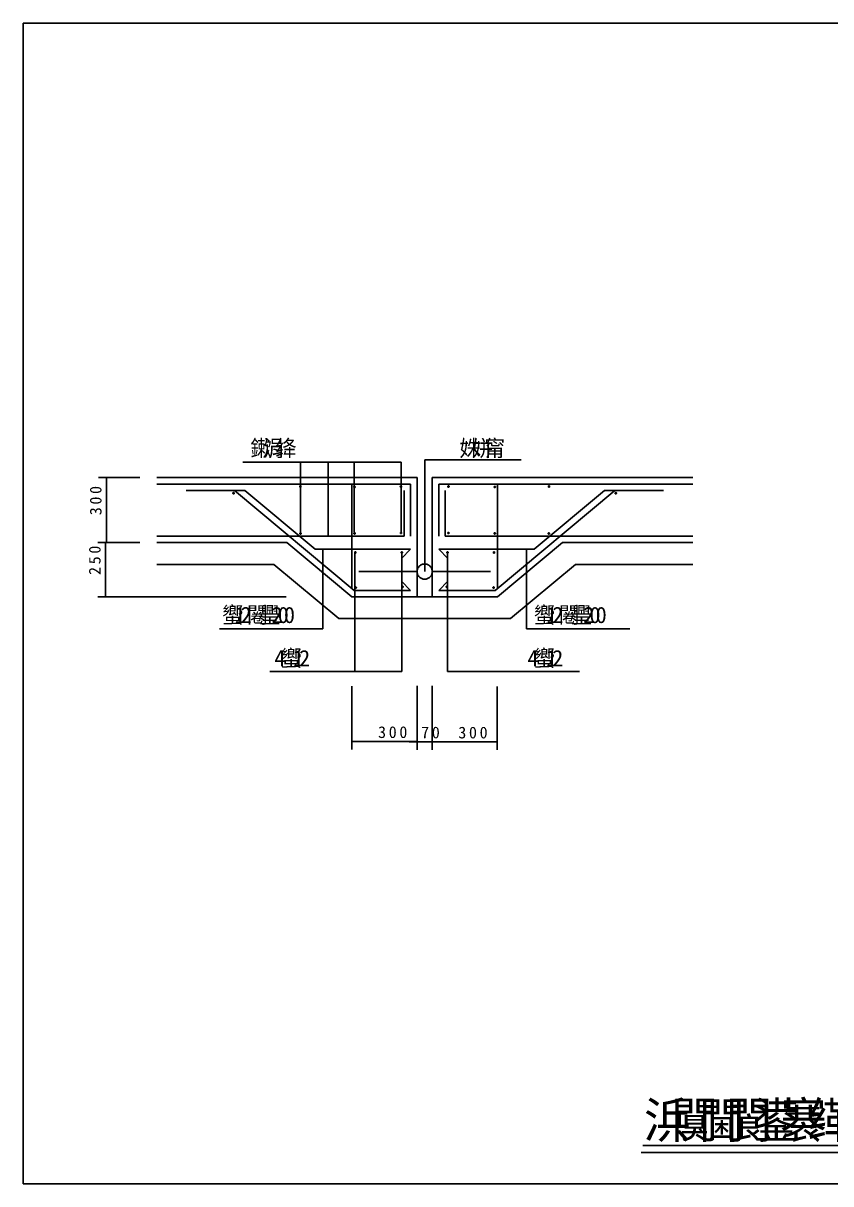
# Model space of a CAD drawing. Header units: metres. Extents: x 0 to 420, y 0 to 297.
# Drawn here: x 0 to 206.8, y 0 to 297 of the extents above; entities that cross this region are included whole.
import ezdxf

# ---------------------------------------------------------------- set-up
doc = ezdxf.new("R2010")
doc.units = ezdxf.units.M

msp = doc.modelspace()

# ---------------------------------------------------------------- linework, layer by layer
for p, q in [((420, 297), (0, 297)), ((0, 297), (0, 0)), ((96.72, 184.71), (56.26, 184.71)), ((71, 166.33), (71, 184.59)), ((78.04, 165.95), (78.04, 184.71)), ((84.73, 166.74), (84.73, 184.71)), ((96.72, 166.54), (96.72, 184.71)), ((102.78, 156.66), (102.78, 185.28)), ((102.78, 185.28), (127.51, 185.28)), ((29.89, 180.74), (19.3, 180.74)), ((21.3, 180.74), (21.3, 164.07)), ((34.17, 180.74), (100.84, 180.74)), ((34.17, 179.07), (99.17, 179.07)), ((84.17, 179.07), (84.17, 152.35)), ((99.17, 179.07), (99.17, 165.74)), ((100.84, 180.74), (100.84, 150.18)), ((171.39, 180.74), (104.73, 180.74)), ((104.73, 180.74), (104.73, 150.18)), ((104.73, 180.74), (104.73, 150.18)), ((171.39, 179.07), (106.39, 179.07)), ((106.39, 179.07), (106.39, 165.74)), ((121.39, 179.07), (121.39, 152.35)), ((41.68, 177.4), (56.71, 177.4)), ((54.11, 177.4), (84.77, 151.85)), ((56.71, 177.4), (74.71, 162.4)), ((97.5, 177.4), (97.5, 165.74)), ((108.06, 177.4), (108.06, 165.74)), ((151.46, 177.4), (120.79, 151.85)), ((148.85, 177.4), (130.85, 162.4)), ((163.88, 177.4), (148.85, 177.4)), ((29.89, 164.07), (19.07, 164.07)), ((29.89, 164.07), (19.3, 164.07)), ((21.07, 164.07), (21.07, 150.18)), ((34.17, 165.74), (97.5, 165.74)), ((34.17, 164.07), (67.5, 164.07)), ((67.5, 164.07), (84.17, 150.18)), ((171.39, 165.74), (108.06, 165.74)), ((138.06, 164.07), (121.39, 150.18)), ((171.39, 164.07), (138.06, 164.07)), ((74.71, 162.4), (99.17, 162.4)), ((76.74, 162.55), (76.74, 142.03)), ((84.93, 161.55), (84.93, 131.13)), ((99.17, 162.4), (96.81, 160.04)), ((96.92, 161.46), (96.92, 131.13)), ((130.85, 162.4), (106.39, 162.4)), ((106.39, 162.4), (108.75, 160.04)), ((108.65, 161.46), (108.65, 131.13)), ((128.82, 162.55), (128.82, 142.03)), ((34.17, 158.51), (64.17, 158.51)), ((64.17, 158.51), (80.84, 144.62)), ((141.39, 158.51), (124.73, 144.62)), ((171.39, 158.51), (141.39, 158.51)), ((100.84, 156.66), (85.93, 156.66)), ((104.73, 156.66), (119.63, 156.66)), ((84.77, 151.85), (99.17, 151.85)), ((99.17, 151.85), (96.81, 154.2)), ((106.39, 151.85), (108.75, 154.2)), ((120.79, 151.85), (106.39, 151.85)), ((67.28, 150.18), (19.07, 150.18)), ((84.17, 150.18), (104.73, 150.18)), ((121.39, 150.18), (100.84, 150.18)), ((80.84, 144.62), (124.73, 144.62)), ((124.73, 144.62), (104.73, 144.62)), ((50.25, 142.03), (76.74, 142.03)), ((155.31, 142.03), (128.82, 142.03)), ((63.16, 131.13), (96.92, 131.13)), ((142.4, 131.13), (108.65, 131.13)), ((84.17, 127.38), (84.17, 111.17)), ((100.84, 127.46), (100.84, 111.09)), ((100.84, 127.38), (100.84, 111.17)), ((104.71, 127.29), (104.71, 111.07)), ((104.73, 127.46), (104.73, 111.09)), ((121.37, 127.29), (121.37, 111.07)), ((100.84, 113.17), (84.17, 113.17)), ((100.84, 113.09), (98.84, 113.09)), ((100.84, 113.09), (104.73, 113.09)), ((104.71, 113.07), (121.37, 113.07)), ((104.73, 113.09), (106.73, 113.09)), ((158.6, 9.81), (269.26, 9.81)), ((158.2, 8.04), (269.87, 8.04)), ((0, 0), (420, 0))]:
    msp.add_line(p, q)
for points in [[(71.12, 178.44), (71.11, 178.45), (71.11, 178.47), (71.11, 178.48), (71.1, 178.5), (71.1, 178.51), (71.09, 178.53), (71.08, 178.54), (71.07, 178.55), (71.05, 178.56), (71.04, 178.57), (71.03, 178.58), (71.01, 178.59), (71, 178.6), (70.98, 178.6), (70.97, 178.6), (70.95, 178.6), (70.93, 178.6), (70.92, 178.6), (70.9, 178.6), (70.89, 178.59), (70.87, 178.58), (70.86, 178.57), (70.84, 178.56), (70.83, 178.55), (70.82, 178.54), (70.81, 178.53), (70.8, 178.51), (70.79, 178.5), (70.79, 178.48), (70.79, 178.47), (70.78, 178.45), (70.78, 178.44), (70.78, 178.44)], [(70.78, 178.44), (70.78, 178.42), (70.79, 178.4), (70.79, 178.39), (70.79, 178.37), (70.8, 178.36), (70.81, 178.34), (70.82, 178.33), (70.83, 178.32), (70.84, 178.31), (70.86, 178.3), (70.87, 178.29), (70.89, 178.28), (70.9, 178.28), (70.92, 178.27), (70.93, 178.27), (70.95, 178.27), (70.97, 178.27), (70.98, 178.27), (71, 178.28), (71.01, 178.28), (71.03, 178.29), (71.04, 178.3), (71.05, 178.31), (71.07, 178.32), (71.08, 178.33), (71.09, 178.34), (71.1, 178.36), (71.1, 178.37), (71.11, 178.39), (71.11, 178.4), (71.11, 178.42), (71.12, 178.44), (71.12, 178.44)], [(85, 178.32), (85, 178.34), (84.99, 178.35), (84.99, 178.37), (84.98, 178.38), (84.98, 178.4), (84.97, 178.41), (84.96, 178.43), (84.95, 178.44), (84.94, 178.45), (84.92, 178.46), (84.91, 178.47), (84.89, 178.47), (84.88, 178.48), (84.86, 178.48), (84.85, 178.49), (84.83, 178.49), (84.81, 178.49), (84.8, 178.48), (84.78, 178.48), (84.77, 178.47), (84.75, 178.47), (84.74, 178.46), (84.72, 178.45), (84.71, 178.44), (84.7, 178.43), (84.69, 178.41), (84.68, 178.4), (84.68, 178.38), (84.67, 178.37), (84.67, 178.35), (84.66, 178.34), (84.66, 178.32), (84.66, 178.32)], [(84.66, 178.32), (84.66, 178.3), (84.67, 178.29), (84.67, 178.27), (84.68, 178.26), (84.68, 178.24), (84.69, 178.23), (84.7, 178.21), (84.71, 178.2), (84.72, 178.19), (84.74, 178.18), (84.75, 178.17), (84.77, 178.17), (84.78, 178.16), (84.8, 178.16), (84.81, 178.15), (84.83, 178.15), (84.85, 178.15), (84.86, 178.16), (84.88, 178.16), (84.89, 178.17), (84.91, 178.17), (84.92, 178.18), (84.94, 178.19), (84.95, 178.2), (84.96, 178.21), (84.97, 178.23), (84.98, 178.24), (84.98, 178.26), (84.99, 178.27), (84.99, 178.29), (85, 178.3), (85, 178.32), (85, 178.32)], [(96.86, 178.42), (96.86, 178.44), (96.86, 178.45), (96.86, 178.47), (96.85, 178.48), (96.84, 178.5), (96.84, 178.51), (96.83, 178.53), (96.82, 178.54), (96.8, 178.55), (96.79, 178.56), (96.78, 178.57), (96.76, 178.57), (96.75, 178.58), (96.73, 178.58), (96.71, 178.59), (96.7, 178.59), (96.68, 178.59), (96.67, 178.58), (96.65, 178.58), (96.63, 178.57), (96.62, 178.57), (96.61, 178.56), (96.59, 178.55), (96.58, 178.54), (96.57, 178.53), (96.56, 178.51), (96.55, 178.5), (96.54, 178.48), (96.54, 178.47), (96.53, 178.45), (96.53, 178.44), (96.53, 178.42), (96.53, 178.42)], [(96.53, 178.42), (96.53, 178.4), (96.53, 178.39), (96.54, 178.37), (96.54, 178.36), (96.55, 178.34), (96.56, 178.33), (96.57, 178.31), (96.58, 178.3), (96.59, 178.29), (96.61, 178.28), (96.62, 178.27), (96.63, 178.27), (96.65, 178.26), (96.67, 178.26), (96.68, 178.25), (96.7, 178.25), (96.71, 178.25), (96.73, 178.26), (96.75, 178.26), (96.76, 178.27), (96.78, 178.27), (96.79, 178.28), (96.8, 178.29), (96.82, 178.3), (96.83, 178.31), (96.84, 178.33), (96.84, 178.34), (96.85, 178.36), (96.86, 178.37), (96.86, 178.39), (96.86, 178.4), (96.86, 178.42), (96.86, 178.42)], [(109.03, 178.42), (109.03, 178.44), (109.03, 178.45), (109.02, 178.47), (109.02, 178.48), (109.01, 178.5), (109, 178.51), (108.99, 178.53), (108.98, 178.54), (108.97, 178.55), (108.96, 178.56), (108.94, 178.57), (108.93, 178.57), (108.91, 178.58), (108.9, 178.58), (108.88, 178.59), (108.86, 178.59), (108.85, 178.59), (108.83, 178.58), (108.82, 178.58), (108.8, 178.57), (108.79, 178.57), (108.77, 178.56), (108.76, 178.55), (108.75, 178.54), (108.74, 178.53), (108.73, 178.51), (108.72, 178.5), (108.71, 178.48), (108.71, 178.47), (108.7, 178.45), (108.7, 178.44), (108.7, 178.42), (108.7, 178.42)], [(108.7, 178.42), (108.7, 178.4), (108.7, 178.39), (108.71, 178.37), (108.71, 178.36), (108.72, 178.34), (108.73, 178.33), (108.74, 178.31), (108.75, 178.3), (108.76, 178.29), (108.77, 178.28), (108.79, 178.27), (108.8, 178.27), (108.82, 178.26), (108.83, 178.26), (108.85, 178.25), (108.86, 178.25), (108.88, 178.25), (108.9, 178.26), (108.91, 178.26), (108.93, 178.27), (108.94, 178.27), (108.96, 178.28), (108.97, 178.29), (108.98, 178.3), (108.99, 178.31), (109, 178.33), (109.01, 178.34), (109.02, 178.36), (109.02, 178.37), (109.03, 178.39), (109.03, 178.4), (109.03, 178.42), (109.03, 178.42)], [(120.9, 178.32), (120.9, 178.34), (120.9, 178.35), (120.89, 178.37), (120.89, 178.38), (120.88, 178.4), (120.87, 178.41), (120.86, 178.43), (120.85, 178.44), (120.84, 178.45), (120.83, 178.46), (120.81, 178.47), (120.8, 178.47), (120.78, 178.48), (120.77, 178.48), (120.75, 178.49), (120.73, 178.49), (120.72, 178.49), (120.7, 178.48), (120.68, 178.48), (120.67, 178.47), (120.65, 178.47), (120.64, 178.46), (120.63, 178.45), (120.62, 178.44), (120.6, 178.43), (120.59, 178.41), (120.59, 178.4), (120.58, 178.38), (120.57, 178.37), (120.57, 178.35), (120.57, 178.34), (120.57, 178.32), (120.57, 178.32)], [(120.57, 178.32), (120.57, 178.3), (120.57, 178.29), (120.57, 178.27), (120.58, 178.26), (120.59, 178.24), (120.59, 178.23), (120.6, 178.21), (120.62, 178.2), (120.63, 178.19), (120.64, 178.18), (120.65, 178.17), (120.67, 178.17), (120.68, 178.16), (120.7, 178.16), (120.72, 178.15), (120.73, 178.15), (120.75, 178.15), (120.77, 178.16), (120.78, 178.16), (120.8, 178.17), (120.81, 178.17), (120.83, 178.18), (120.84, 178.19), (120.85, 178.2), (120.86, 178.21), (120.87, 178.23), (120.88, 178.24), (120.89, 178.26), (120.89, 178.27), (120.9, 178.29), (120.9, 178.3), (120.9, 178.32), (120.9, 178.32)], [(134.78, 178.44), (134.78, 178.45), (134.78, 178.47), (134.77, 178.48), (134.77, 178.5), (134.76, 178.51), (134.75, 178.53), (134.74, 178.54), (134.73, 178.55), (134.72, 178.56), (134.71, 178.57), (134.69, 178.58), (134.68, 178.59), (134.66, 178.6), (134.65, 178.6), (134.63, 178.6), (134.61, 178.6), (134.6, 178.6), (134.58, 178.6), (134.57, 178.6), (134.55, 178.59), (134.54, 178.58), (134.52, 178.57), (134.51, 178.56), (134.5, 178.55), (134.48, 178.54), (134.48, 178.53), (134.47, 178.51), (134.46, 178.5), (134.45, 178.48), (134.45, 178.47), (134.45, 178.45), (134.45, 178.44), (134.45, 178.44)], [(134.45, 178.44), (134.45, 178.42), (134.45, 178.4), (134.45, 178.39), (134.46, 178.37), (134.47, 178.36), (134.48, 178.34), (134.48, 178.33), (134.5, 178.32), (134.51, 178.31), (134.52, 178.3), (134.54, 178.29), (134.55, 178.28), (134.57, 178.28), (134.58, 178.27), (134.6, 178.27), (134.61, 178.27), (134.63, 178.27), (134.65, 178.27), (134.66, 178.28), (134.68, 178.28), (134.69, 178.29), (134.71, 178.3), (134.72, 178.31), (134.73, 178.32), (134.74, 178.33), (134.75, 178.34), (134.76, 178.36), (134.77, 178.37), (134.77, 178.39), (134.78, 178.4), (134.78, 178.42), (134.78, 178.44), (134.78, 178.44)], [(54.03, 176.72), (54.03, 176.74), (54.03, 176.76), (54.03, 176.77), (54.02, 176.79), (54.01, 176.8), (54.01, 176.82), (54, 176.83), (53.98, 176.84), (53.97, 176.85), (53.96, 176.86), (53.95, 176.87), (53.93, 176.88), (53.92, 176.88), (53.9, 176.89), (53.88, 176.89), (53.87, 176.89), (53.85, 176.89), (53.83, 176.89), (53.82, 176.88), (53.8, 176.88), (53.79, 176.87), (53.77, 176.86), (53.76, 176.85), (53.75, 176.84), (53.74, 176.83), (53.73, 176.82), (53.72, 176.8), (53.71, 176.79), (53.71, 176.77), (53.7, 176.76), (53.7, 176.74), (53.7, 176.72), (53.7, 176.72)], [(53.7, 176.72), (53.7, 176.71), (53.7, 176.69), (53.71, 176.68), (53.71, 176.66), (53.72, 176.65), (53.73, 176.63), (53.74, 176.62), (53.75, 176.61), (53.76, 176.59), (53.77, 176.59), (53.79, 176.58), (53.8, 176.57), (53.82, 176.56), (53.83, 176.56), (53.85, 176.56), (53.87, 176.56), (53.88, 176.56), (53.9, 176.56), (53.92, 176.56), (53.93, 176.57), (53.95, 176.58), (53.96, 176.59), (53.97, 176.59), (53.98, 176.61), (54, 176.62), (54.01, 176.63), (54.01, 176.65), (54.02, 176.66), (54.03, 176.68), (54.03, 176.69), (54.03, 176.71), (54.03, 176.72), (54.03, 176.72)], [(151.86, 176.72), (151.86, 176.74), (151.86, 176.76), (151.86, 176.77), (151.85, 176.79), (151.84, 176.8), (151.83, 176.82), (151.82, 176.83), (151.81, 176.84), (151.8, 176.85), (151.79, 176.86), (151.77, 176.87), (151.76, 176.88), (151.74, 176.88), (151.73, 176.89), (151.71, 176.89), (151.7, 176.89), (151.68, 176.89), (151.66, 176.89), (151.65, 176.88), (151.63, 176.88), (151.62, 176.87), (151.6, 176.86), (151.59, 176.85), (151.58, 176.84), (151.57, 176.83), (151.56, 176.82), (151.55, 176.8), (151.54, 176.79), (151.54, 176.77), (151.53, 176.76), (151.53, 176.74), (151.53, 176.72), (151.53, 176.72)], [(151.53, 176.72), (151.53, 176.71), (151.53, 176.69), (151.54, 176.68), (151.54, 176.66), (151.55, 176.65), (151.56, 176.63), (151.57, 176.62), (151.58, 176.61), (151.59, 176.59), (151.6, 176.59), (151.62, 176.58), (151.63, 176.57), (151.65, 176.56), (151.66, 176.56), (151.68, 176.56), (151.7, 176.56), (151.71, 176.56), (151.73, 176.56), (151.74, 176.56), (151.76, 176.57), (151.77, 176.58), (151.79, 176.59), (151.8, 176.59), (151.81, 176.61), (151.82, 176.62), (151.83, 176.63), (151.84, 176.65), (151.85, 176.66), (151.86, 176.68), (151.86, 176.69), (151.86, 176.71), (151.86, 176.72), (151.86, 176.72)], [(71.16, 166.43), (71.16, 166.44), (71.16, 166.46), (71.16, 166.47), (71.15, 166.49), (71.15, 166.5), (71.14, 166.52), (71.13, 166.53), (71.12, 166.54), (71.1, 166.55), (71.09, 166.56), (71.08, 166.57), (71.06, 166.58), (71.05, 166.58), (71.03, 166.59), (71.01, 166.59), (71, 166.59), (70.98, 166.59), (70.97, 166.59), (70.95, 166.58), (70.93, 166.58), (70.92, 166.57), (70.91, 166.56), (70.89, 166.55), (70.88, 166.54), (70.87, 166.53), (70.86, 166.52), (70.85, 166.5), (70.84, 166.49), (70.84, 166.47), (70.83, 166.46), (70.83, 166.44), (70.83, 166.43), (70.83, 166.43)], [(70.83, 166.43), (70.83, 166.41), (70.83, 166.39), (70.84, 166.38), (70.84, 166.36), (70.85, 166.35), (70.86, 166.33), (70.87, 166.32), (70.88, 166.31), (70.89, 166.3), (70.91, 166.29), (70.92, 166.28), (70.93, 166.27), (70.95, 166.27), (70.97, 166.26), (70.98, 166.26), (71, 166.26), (71.01, 166.26), (71.03, 166.26), (71.05, 166.27), (71.06, 166.27), (71.08, 166.28), (71.09, 166.29), (71.1, 166.3), (71.12, 166.31), (71.13, 166.32), (71.14, 166.33), (71.15, 166.35), (71.15, 166.36), (71.16, 166.38), (71.16, 166.39), (71.16, 166.41), (71.16, 166.43), (71.16, 166.43)], [(85, 166.44), (85, 166.46), (84.99, 166.48), (84.99, 166.49), (84.98, 166.51), (84.98, 166.52), (84.97, 166.54), (84.96, 166.55), (84.95, 166.56), (84.93, 166.57), (84.92, 166.58), (84.91, 166.59), (84.89, 166.6), (84.88, 166.6), (84.86, 166.61), (84.85, 166.61), (84.83, 166.61), (84.81, 166.61), (84.8, 166.61), (84.78, 166.6), (84.77, 166.6), (84.75, 166.59), (84.74, 166.58), (84.72, 166.57), (84.71, 166.56), (84.7, 166.55), (84.69, 166.54), (84.68, 166.52), (84.68, 166.51), (84.67, 166.49), (84.67, 166.48), (84.66, 166.46), (84.66, 166.44), (84.66, 166.44)], [(84.66, 166.44), (84.66, 166.43), (84.67, 166.41), (84.67, 166.4), (84.68, 166.38), (84.68, 166.37), (84.69, 166.35), (84.7, 166.34), (84.71, 166.33), (84.72, 166.32), (84.74, 166.31), (84.75, 166.3), (84.77, 166.29), (84.78, 166.28), (84.8, 166.28), (84.81, 166.28), (84.83, 166.28), (84.85, 166.28), (84.86, 166.28), (84.88, 166.28), (84.89, 166.29), (84.91, 166.3), (84.92, 166.31), (84.93, 166.32), (84.95, 166.33), (84.96, 166.34), (84.97, 166.35), (84.98, 166.37), (84.98, 166.38), (84.99, 166.4), (84.99, 166.41), (85, 166.43), (85, 166.44), (85, 166.44)], [(96.88, 166.54), (96.88, 166.56), (96.88, 166.58), (96.87, 166.59), (96.87, 166.61), (96.86, 166.62), (96.85, 166.64), (96.84, 166.65), (96.83, 166.66), (96.82, 166.67), (96.81, 166.68), (96.79, 166.69), (96.78, 166.7), (96.76, 166.7), (96.75, 166.71), (96.73, 166.71), (96.72, 166.71), (96.7, 166.71), (96.68, 166.71), (96.67, 166.7), (96.65, 166.7), (96.64, 166.69), (96.62, 166.68), (96.61, 166.67), (96.6, 166.66), (96.59, 166.65), (96.58, 166.64), (96.57, 166.62), (96.56, 166.61), (96.56, 166.59), (96.55, 166.58), (96.55, 166.56), (96.55, 166.54), (96.55, 166.54)], [(96.55, 166.54), (96.55, 166.53), (96.55, 166.51), (96.56, 166.5), (96.56, 166.48), (96.57, 166.47), (96.58, 166.45), (96.59, 166.44), (96.6, 166.43), (96.61, 166.42), (96.62, 166.41), (96.64, 166.4), (96.65, 166.39), (96.67, 166.39), (96.68, 166.38), (96.7, 166.38), (96.72, 166.38), (96.73, 166.38), (96.75, 166.38), (96.76, 166.39), (96.78, 166.39), (96.79, 166.4), (96.81, 166.41), (96.82, 166.42), (96.83, 166.43), (96.84, 166.44), (96.85, 166.45), (96.86, 166.47), (96.87, 166.48), (96.87, 166.5), (96.88, 166.51), (96.88, 166.53), (96.88, 166.54), (96.88, 166.54)], [(109.01, 166.54), (109.01, 166.56), (109.01, 166.58), (109.01, 166.59), (109, 166.61), (108.99, 166.62), (108.99, 166.64), (108.98, 166.65), (108.97, 166.66), (108.95, 166.67), (108.94, 166.68), (108.93, 166.69), (108.91, 166.7), (108.9, 166.7), (108.88, 166.71), (108.86, 166.71), (108.85, 166.71), (108.83, 166.71), (108.81, 166.71), (108.8, 166.7), (108.78, 166.7), (108.77, 166.69), (108.75, 166.68), (108.74, 166.67), (108.73, 166.66), (108.72, 166.65), (108.71, 166.64), (108.7, 166.62), (108.69, 166.61), (108.69, 166.59), (108.68, 166.58), (108.68, 166.56), (108.68, 166.54), (108.68, 166.54)], [(108.68, 166.54), (108.68, 166.53), (108.68, 166.51), (108.69, 166.5), (108.69, 166.48), (108.7, 166.47), (108.71, 166.45), (108.72, 166.44), (108.73, 166.43), (108.74, 166.42), (108.75, 166.41), (108.77, 166.4), (108.78, 166.39), (108.8, 166.39), (108.81, 166.38), (108.83, 166.38), (108.85, 166.38), (108.86, 166.38), (108.88, 166.38), (108.9, 166.39), (108.91, 166.39), (108.93, 166.4), (108.94, 166.41), (108.95, 166.42), (108.97, 166.43), (108.98, 166.44), (108.99, 166.45), (108.99, 166.47), (109, 166.48), (109.01, 166.5), (109.01, 166.51), (109.01, 166.53), (109.01, 166.54), (109.01, 166.54)], [(120.9, 166.44), (120.9, 166.46), (120.9, 166.48), (120.89, 166.49), (120.89, 166.51), (120.88, 166.52), (120.87, 166.54), (120.86, 166.55), (120.85, 166.56), (120.84, 166.57), (120.83, 166.58), (120.81, 166.59), (120.8, 166.6), (120.78, 166.6), (120.77, 166.61), (120.75, 166.61), (120.73, 166.61), (120.72, 166.61), (120.7, 166.61), (120.68, 166.6), (120.67, 166.6), (120.65, 166.59), (120.64, 166.58), (120.63, 166.57), (120.62, 166.56), (120.6, 166.55), (120.59, 166.54), (120.59, 166.52), (120.58, 166.51), (120.57, 166.49), (120.57, 166.48), (120.57, 166.46), (120.57, 166.44), (120.57, 166.44)], [(120.57, 166.44), (120.57, 166.43), (120.57, 166.41), (120.57, 166.4), (120.58, 166.38), (120.59, 166.37), (120.59, 166.35), (120.6, 166.34), (120.62, 166.33), (120.63, 166.32), (120.64, 166.31), (120.65, 166.3), (120.67, 166.29), (120.68, 166.28), (120.7, 166.28), (120.72, 166.28), (120.73, 166.28), (120.75, 166.28), (120.77, 166.28), (120.78, 166.28), (120.8, 166.29), (120.81, 166.3), (120.83, 166.31), (120.84, 166.32), (120.85, 166.33), (120.86, 166.34), (120.87, 166.35), (120.88, 166.37), (120.89, 166.38), (120.89, 166.4), (120.9, 166.41), (120.9, 166.43), (120.9, 166.44), (120.9, 166.44)], [(134.73, 166.43), (134.73, 166.44), (134.73, 166.46), (134.72, 166.47), (134.72, 166.49), (134.71, 166.5), (134.7, 166.52), (134.69, 166.53), (134.68, 166.54), (134.67, 166.55), (134.66, 166.56), (134.64, 166.57), (134.63, 166.58), (134.61, 166.58), (134.6, 166.59), (134.58, 166.59), (134.56, 166.59), (134.55, 166.59), (134.53, 166.59), (134.52, 166.58), (134.5, 166.58), (134.49, 166.57), (134.47, 166.56), (134.46, 166.55), (134.45, 166.54), (134.44, 166.53), (134.43, 166.52), (134.42, 166.5), (134.41, 166.49), (134.4, 166.47), (134.4, 166.46), (134.4, 166.44), (134.4, 166.43), (134.4, 166.43)], [(134.4, 166.43), (134.4, 166.41), (134.4, 166.39), (134.4, 166.38), (134.41, 166.36), (134.42, 166.35), (134.43, 166.33), (134.44, 166.32), (134.45, 166.31), (134.46, 166.3), (134.47, 166.29), (134.49, 166.28), (134.5, 166.27), (134.52, 166.27), (134.53, 166.26), (134.55, 166.26), (134.56, 166.26), (134.58, 166.26), (134.6, 166.26), (134.61, 166.27), (134.63, 166.27), (134.64, 166.28), (134.66, 166.29), (134.67, 166.3), (134.68, 166.31), (134.69, 166.32), (134.7, 166.33), (134.71, 166.35), (134.72, 166.36), (134.72, 166.38), (134.73, 166.39), (134.73, 166.41), (134.73, 166.43), (134.73, 166.43)], [(85.2, 161.55), (85.2, 161.57), (85.19, 161.59), (85.19, 161.6), (85.18, 161.62), (85.18, 161.63), (85.17, 161.65), (85.16, 161.66), (85.15, 161.67), (85.14, 161.68), (85.12, 161.69), (85.11, 161.7), (85.09, 161.71), (85.08, 161.71), (85.06, 161.72), (85.05, 161.72), (85.03, 161.72), (85.01, 161.72), (85, 161.72), (84.98, 161.71), (84.97, 161.71), (84.95, 161.7), (84.94, 161.69), (84.92, 161.68), (84.91, 161.67), (84.9, 161.66), (84.89, 161.65), (84.88, 161.63), (84.88, 161.62), (84.87, 161.6), (84.87, 161.59), (84.86, 161.57), (84.86, 161.55), (84.86, 161.55)], [(84.86, 161.55), (84.86, 161.54), (84.87, 161.52), (84.87, 161.51), (84.88, 161.49), (84.88, 161.48), (84.89, 161.46), (84.9, 161.45), (84.91, 161.44), (84.92, 161.43), (84.94, 161.42), (84.95, 161.41), (84.97, 161.4), (84.98, 161.4), (85, 161.39), (85.01, 161.39), (85.03, 161.39), (85.05, 161.39), (85.06, 161.39), (85.08, 161.4), (85.09, 161.4), (85.11, 161.41), (85.12, 161.42), (85.14, 161.43), (85.15, 161.44), (85.16, 161.45), (85.17, 161.46), (85.18, 161.48), (85.18, 161.49), (85.19, 161.51), (85.19, 161.52), (85.2, 161.54), (85.2, 161.55), (85.2, 161.55)], [(97.08, 161.55), (97.08, 161.57), (97.08, 161.59), (97.07, 161.6), (97.07, 161.62), (97.06, 161.63), (97.05, 161.65), (97.04, 161.66), (97.03, 161.67), (97.02, 161.68), (97.01, 161.69), (96.99, 161.7), (96.98, 161.71), (96.96, 161.71), (96.95, 161.72), (96.93, 161.72), (96.92, 161.72), (96.9, 161.72), (96.88, 161.72), (96.87, 161.71), (96.85, 161.71), (96.84, 161.7), (96.82, 161.69), (96.81, 161.68), (96.8, 161.67), (96.79, 161.66), (96.78, 161.65), (96.77, 161.63), (96.76, 161.62), (96.76, 161.6), (96.75, 161.59), (96.75, 161.57), (96.75, 161.55), (96.75, 161.55)], [(96.75, 161.55), (96.75, 161.54), (96.75, 161.52), (96.76, 161.51), (96.76, 161.49), (96.77, 161.48), (96.78, 161.46), (96.79, 161.45), (96.8, 161.44), (96.81, 161.43), (96.82, 161.42), (96.84, 161.41), (96.85, 161.4), (96.87, 161.4), (96.88, 161.39), (96.9, 161.39), (96.92, 161.39), (96.93, 161.39), (96.95, 161.39), (96.96, 161.4), (96.98, 161.4), (96.99, 161.41), (97.01, 161.42), (97.02, 161.43), (97.03, 161.44), (97.04, 161.45), (97.05, 161.46), (97.06, 161.48), (97.07, 161.49), (97.07, 161.51), (97.08, 161.52), (97.08, 161.54), (97.08, 161.55), (97.08, 161.55)], [(108.81, 161.55), (108.81, 161.57), (108.81, 161.59), (108.81, 161.6), (108.8, 161.62), (108.79, 161.63), (108.79, 161.65), (108.78, 161.66), (108.77, 161.67), (108.75, 161.68), (108.74, 161.69), (108.73, 161.7), (108.71, 161.71), (108.7, 161.71), (108.68, 161.72), (108.66, 161.72), (108.65, 161.72), (108.63, 161.72), (108.61, 161.72), (108.6, 161.71), (108.58, 161.71), (108.57, 161.7), (108.55, 161.69), (108.54, 161.68), (108.53, 161.67), (108.52, 161.66), (108.51, 161.65), (108.5, 161.63), (108.49, 161.62), (108.49, 161.6), (108.48, 161.59), (108.48, 161.57), (108.48, 161.55), (108.48, 161.55)], [(108.48, 161.55), (108.48, 161.54), (108.48, 161.52), (108.49, 161.51), (108.49, 161.49), (108.5, 161.48), (108.51, 161.46), (108.52, 161.45), (108.53, 161.44), (108.54, 161.43), (108.55, 161.42), (108.57, 161.41), (108.58, 161.4), (108.6, 161.4), (108.61, 161.39), (108.63, 161.39), (108.65, 161.39), (108.66, 161.39), (108.68, 161.39), (108.7, 161.4), (108.71, 161.4), (108.73, 161.41), (108.74, 161.42), (108.75, 161.43), (108.77, 161.44), (108.78, 161.45), (108.79, 161.46), (108.79, 161.48), (108.8, 161.49), (108.81, 161.51), (108.81, 161.52), (108.81, 161.54), (108.81, 161.55), (108.81, 161.55)], [(120.7, 161.55), (120.7, 161.57), (120.7, 161.59), (120.69, 161.6), (120.69, 161.62), (120.68, 161.63), (120.67, 161.65), (120.66, 161.66), (120.65, 161.67), (120.64, 161.68), (120.63, 161.69), (120.61, 161.7), (120.6, 161.71), (120.58, 161.71), (120.57, 161.72), (120.55, 161.72), (120.53, 161.72), (120.52, 161.72), (120.5, 161.72), (120.48, 161.71), (120.47, 161.71), (120.45, 161.7), (120.44, 161.69), (120.43, 161.68), (120.42, 161.67), (120.4, 161.66), (120.39, 161.65), (120.39, 161.63), (120.38, 161.62), (120.37, 161.6), (120.37, 161.59), (120.37, 161.57), (120.37, 161.55), (120.37, 161.55)], [(120.37, 161.55), (120.37, 161.54), (120.37, 161.52), (120.37, 161.51), (120.38, 161.49), (120.39, 161.48), (120.39, 161.46), (120.4, 161.45), (120.42, 161.44), (120.43, 161.43), (120.44, 161.42), (120.45, 161.41), (120.47, 161.4), (120.48, 161.4), (120.5, 161.39), (120.52, 161.39), (120.53, 161.39), (120.55, 161.39), (120.57, 161.39), (120.58, 161.4), (120.6, 161.4), (120.61, 161.41), (120.63, 161.42), (120.64, 161.43), (120.65, 161.44), (120.66, 161.45), (120.67, 161.46), (120.68, 161.48), (120.69, 161.49), (120.69, 161.51), (120.7, 161.52), (120.7, 161.54), (120.7, 161.55), (120.7, 161.55)], [(104.73, 156.66), (104.72, 156.86), (104.69, 157.04), (104.64, 157.23), (104.58, 157.41), (104.5, 157.58), (104.4, 157.75), (104.28, 157.9), (104.16, 158.04), (104.01, 158.17), (103.86, 158.28), (103.7, 158.38), (103.53, 158.46), (103.35, 158.53), (103.16, 158.57), (102.97, 158.6), (102.78, 158.61), (102.59, 158.6), (102.4, 158.57), (102.22, 158.53), (102.04, 158.46), (101.86, 158.38), (101.7, 158.28), (101.55, 158.17), (101.41, 158.04), (101.28, 157.9), (101.16, 157.75), (101.07, 157.58), (100.98, 157.41), (100.92, 157.23), (100.87, 157.04), (100.85, 156.86), (100.84, 156.66), (100.85, 156.47), (100.87, 156.29), (100.92, 156.1), (100.98, 155.92), (101.07, 155.75), (101.16, 155.58), (101.28, 155.43), (101.41, 155.29), (101.55, 155.16), (101.7, 155.05), (101.86, 154.95), (102.04, 154.87), (102.22, 154.8), (102.4, 154.76), (102.59, 154.73), (102.78, 154.72), (102.97, 154.73), (103.16, 154.76), (103.35, 154.8), (103.53, 154.87), (103.7, 154.95), (103.86, 155.05), (104.01, 155.16), (104.16, 155.29), (104.28, 155.43), (104.4, 155.58), (104.5, 155.75), (104.58, 155.92), (104.64, 156.1), (104.69, 156.29), (104.72, 156.47), (104.73, 156.66)], [(85.3, 152.57), (85.3, 152.59), (85.29, 152.61), (85.29, 152.62), (85.28, 152.64), (85.28, 152.65), (85.27, 152.67), (85.26, 152.68), (85.25, 152.69), (85.23, 152.7), (85.22, 152.71), (85.21, 152.72), (85.19, 152.73), (85.18, 152.73), (85.16, 152.74), (85.15, 152.74), (85.13, 152.74), (85.11, 152.74), (85.1, 152.74), (85.08, 152.73), (85.07, 152.73), (85.05, 152.72), (85.04, 152.71), (85.02, 152.7), (85.01, 152.69), (85, 152.68), (84.99, 152.67), (84.98, 152.65), (84.98, 152.64), (84.97, 152.62), (84.97, 152.61), (84.96, 152.59), (84.96, 152.57), (84.96, 152.57)], [(84.96, 152.57), (84.96, 152.56), (84.97, 152.54), (84.97, 152.52), (84.98, 152.51), (84.98, 152.49), (84.99, 152.48), (85, 152.47), (85.01, 152.46), (85.02, 152.44), (85.04, 152.43), (85.05, 152.43), (85.07, 152.42), (85.08, 152.41), (85.1, 152.41), (85.11, 152.41), (85.13, 152.41), (85.15, 152.41), (85.16, 152.41), (85.18, 152.41), (85.19, 152.42), (85.21, 152.43), (85.22, 152.43), (85.23, 152.44), (85.25, 152.46), (85.26, 152.47), (85.27, 152.48), (85.28, 152.49), (85.28, 152.51), (85.29, 152.52), (85.29, 152.54), (85.3, 152.56), (85.3, 152.57), (85.3, 152.57)], [(97.28, 152.77), (97.28, 152.79), (97.28, 152.81), (97.27, 152.82), (97.27, 152.84), (97.26, 152.85), (97.25, 152.87), (97.24, 152.88), (97.23, 152.89), (97.22, 152.9), (97.21, 152.91), (97.19, 152.92), (97.18, 152.93), (97.16, 152.93), (97.15, 152.94), (97.13, 152.94), (97.11, 152.94), (97.1, 152.94), (97.08, 152.94), (97.07, 152.93), (97.05, 152.93), (97.04, 152.92), (97.02, 152.91), (97.01, 152.9), (97, 152.89), (96.99, 152.88), (96.98, 152.87), (96.97, 152.85), (96.96, 152.84), (96.96, 152.82), (96.95, 152.81), (96.95, 152.79), (96.95, 152.77), (96.95, 152.77)], [(96.95, 152.77), (96.95, 152.76), (96.95, 152.74), (96.96, 152.72), (96.96, 152.71), (96.97, 152.69), (96.98, 152.68), (96.99, 152.67), (97, 152.65), (97.01, 152.64), (97.02, 152.63), (97.04, 152.63), (97.05, 152.62), (97.07, 152.61), (97.08, 152.61), (97.1, 152.61), (97.11, 152.61), (97.13, 152.61), (97.15, 152.61), (97.16, 152.61), (97.18, 152.62), (97.19, 152.63), (97.21, 152.63), (97.22, 152.64), (97.23, 152.65), (97.24, 152.67), (97.25, 152.68), (97.26, 152.69), (97.27, 152.71), (97.27, 152.72), (97.28, 152.74), (97.28, 152.76), (97.28, 152.77), (97.28, 152.77)], [(108.61, 152.77), (108.61, 152.79), (108.61, 152.81), (108.61, 152.82), (108.6, 152.84), (108.59, 152.85), (108.59, 152.87), (108.58, 152.88), (108.57, 152.89), (108.55, 152.9), (108.54, 152.91), (108.53, 152.92), (108.51, 152.93), (108.5, 152.93), (108.48, 152.94), (108.46, 152.94), (108.45, 152.94), (108.43, 152.94), (108.42, 152.94), (108.4, 152.93), (108.38, 152.93), (108.37, 152.92), (108.36, 152.91), (108.34, 152.9), (108.33, 152.89), (108.32, 152.88), (108.31, 152.87), (108.3, 152.85), (108.29, 152.84), (108.29, 152.82), (108.28, 152.81), (108.28, 152.79), (108.28, 152.77), (108.28, 152.77)], [(108.28, 152.77), (108.28, 152.76), (108.28, 152.74), (108.29, 152.72), (108.29, 152.71), (108.3, 152.69), (108.31, 152.68), (108.32, 152.67), (108.33, 152.65), (108.34, 152.64), (108.36, 152.63), (108.37, 152.63), (108.38, 152.62), (108.4, 152.61), (108.42, 152.61), (108.43, 152.61), (108.45, 152.61), (108.46, 152.61), (108.48, 152.61), (108.5, 152.61), (108.51, 152.62), (108.53, 152.63), (108.54, 152.63), (108.55, 152.64), (108.57, 152.65), (108.58, 152.67), (108.59, 152.68), (108.59, 152.69), (108.6, 152.71), (108.61, 152.72), (108.61, 152.74), (108.61, 152.76), (108.61, 152.77), (108.61, 152.77)], [(120.6, 152.57), (120.6, 152.59), (120.6, 152.61), (120.59, 152.62), (120.59, 152.64), (120.58, 152.65), (120.57, 152.67), (120.56, 152.68), (120.55, 152.69), (120.54, 152.7), (120.53, 152.71), (120.51, 152.72), (120.5, 152.73), (120.48, 152.73), (120.47, 152.74), (120.45, 152.74), (120.43, 152.74), (120.42, 152.74), (120.4, 152.74), (120.38, 152.73), (120.37, 152.73), (120.35, 152.72), (120.34, 152.71), (120.33, 152.7), (120.32, 152.69), (120.3, 152.68), (120.29, 152.67), (120.29, 152.65), (120.28, 152.64), (120.27, 152.62), (120.27, 152.61), (120.27, 152.59), (120.27, 152.57), (120.27, 152.57)], [(120.27, 152.57), (120.27, 152.56), (120.27, 152.54), (120.27, 152.52), (120.28, 152.51), (120.29, 152.49), (120.29, 152.48), (120.3, 152.47), (120.32, 152.46), (120.33, 152.44), (120.34, 152.43), (120.35, 152.43), (120.37, 152.42), (120.38, 152.41), (120.4, 152.41), (120.42, 152.41), (120.43, 152.41), (120.45, 152.41), (120.47, 152.41), (120.48, 152.41), (120.5, 152.42), (120.51, 152.43), (120.53, 152.43), (120.54, 152.44), (120.55, 152.46), (120.56, 152.47), (120.57, 152.48), (120.58, 152.49), (120.59, 152.51), (120.59, 152.52), (120.6, 152.54), (120.6, 152.56), (120.6, 152.57), (120.6, 152.57)]]:
    msp.add_lwpolyline(points)

# ---------------------------------------------------------------- texts
for s, height, p in [('鏉', 4.17, (58.19, 186.15)), ('涓', 4.17, (61.36, 186.15)), ('绛', 4.17, (64.53, 186.15)), ('姝', 4.17, (111.68, 186.15)), ('姘', 4.17, (114.86, 186.15)), ('甯', 4.17, (118.03, 186.15)), ('蠁', 4.17, (50.9, 143.49)), ('1', 4.17, (54.07, 143.49)), ('2', 4.17, (55.65, 143.49)), ('闂', 4.17, (57.24, 143.49)), ('璺', 4.17, (60.41, 143.49)), ('2', 4.17, (63.58, 143.49)), ('0', 4.17, (65.16, 143.49)), ('0', 4.17, (66.75, 143.49)), ('蠁', 4.17, (130.7, 143.49)), ('1', 4.17, (133.87, 143.49)), ('2', 4.17, (135.46, 143.49)), ('闂', 4.17, (137.05, 143.49)), ('璺', 4.17, (140.22, 143.49)), ('2', 4.17, (143.39, 143.49)), ('0', 4.17, (144.97, 143.49)), ('0', 4.17, (146.56, 143.49)), ('蠁', 4.17, (65.88, 132.43)), ('蠁', 4.17, (130.68, 132.43)), ('4', 4.17, (64.29, 132.43)), ('1', 4.17, (69.05, 132.43)), ('2', 4.17, (70.63, 132.43)), ('4', 4.17, (129.09, 132.43)), ('1', 4.17, (133.85, 132.43)), ('2', 4.17, (135.43, 132.43)), ('3', 3, (90.85, 114.08)), ('0', 3, (93.58, 114.08)), ('0', 3, (96.3, 114.08)), ('7', 3, (101.88, 114)), ('0', 3, (104.61, 114)), ('3', 3, (111.39, 113.98)), ('0', 3, (114.11, 113.98)), ('0', 3, (116.84, 113.98)), ('浜', 9.17, (158.94, 11.71)), ('闃', 9.17, (165.91, 11.71)), ('閫', 9.17, (172.89, 11.71)), ('閬', 9.17, (179.86, 11.71)), ('鍙', 9.17, (186.84, 11.71)), ('褰', 9.17, (193.81, 11.71)), ('缂', 9.17, (200.79, 11.71))]:
    msp.add_text(s, height=height).set_placement(p)
for s, p in [('0', (20.05, 176.54)), ('0', (20.05, 173.82)), ('3', (20.05, 171.09)), ('0', (19.81, 161.25)), ('2', (19.81, 155.8)), ('5', (19.81, 158.53))]:
    msp.add_text(s, height=3, rotation=90).set_placement(p)

doc.saveas('drawing.dxf')
